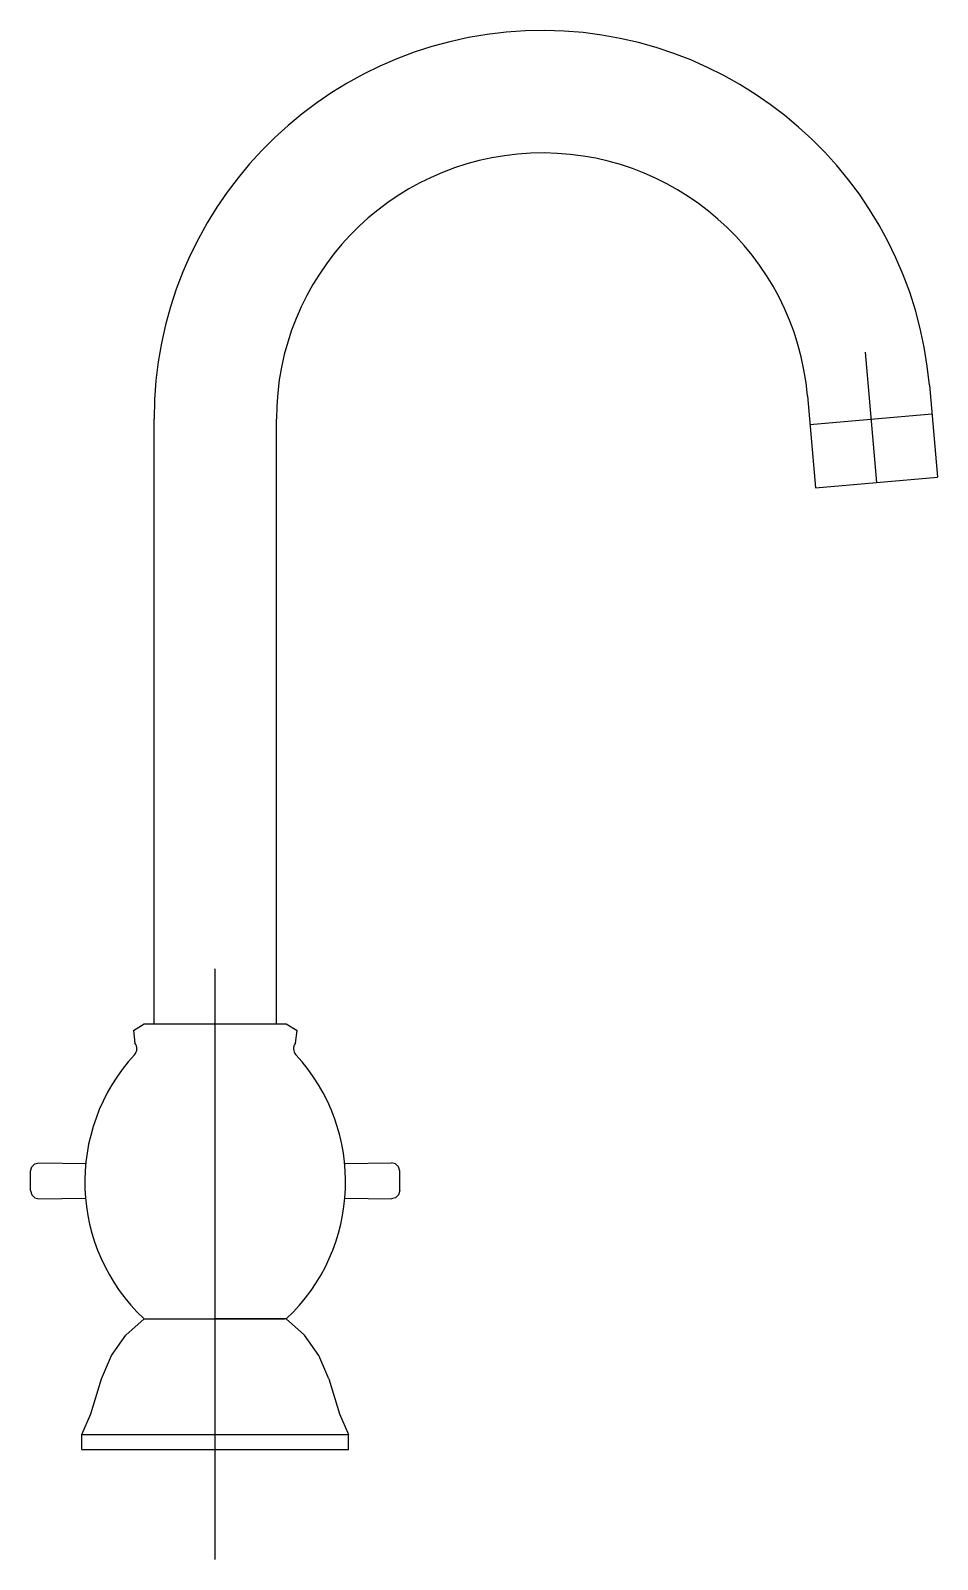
# Model space of a CAD drawing. Extents: x -529.626 to -529.472, y 0.736 to 0.995.
import ezdxf

# ---------------------------------------------------------------- set-up
doc = ezdxf.new("R2010")
doc.units = 0
doc.header["$LTSCALE"] = 0.2
doc.header["$MEASUREMENT"] = 0
doc.linetypes.add('AXES', pattern=[0.54, 0.3, -0.08, 0.08, -0.08])
doc.linetypes.add('CONTINU', pattern=[0])
doc.layers.get('0').update_dxf_attribs({"linetype": 'CONTINUOUS'})
doc.layers.add('DECA_EIXOS', color=5, linetype='AXES')

msp = doc.modelspace()

# ---------------------------------------------------------------- linework, layer by layer
at = {"linetype": 'CONTINU'}
for points in [[(-529.47342, 0.93496, 0.957284), (-529.60475, 0.92923)], [(-529.49407, 0.93316, 0.957291), (-529.58402, 0.92923)], [(-529.60805, 0.82162, 0.372087), (-529.60799, 0.82359)], [(-529.58078, 0.82359, 0.372087), (-529.58072, 0.82162)], [(-529.60805, 0.82162, 0.41143), (-529.60643, 0.77688)], [(-529.58234, 0.77688, 0.41143), (-529.58072, 0.82162)]]:
    msp.add_lwpolyline(points, format="xyb", dxfattribs=at)
for points in [[(-529.47342, 0.93496), (-529.47206, 0.91942)], [(-529.49407, 0.93316), (-529.49271, 0.91761)], [(-529.49365, 0.92832), (-529.473, 0.93013)], [(-529.60475, 0.82686), (-529.60475, 0.92923)], [(-529.58402, 0.82686), (-529.58402, 0.92923)], [(-529.49271, 0.91761), (-529.47206, 0.91942)], [(-529.60824, 0.82572), (-529.60643, 0.82686)], [(-529.60643, 0.82686), (-529.58234, 0.82686)], [(-529.58234, 0.82686), (-529.58053, 0.82572)], [(-529.60824, 0.82572), (-529.60799, 0.82359)], [(-529.58078, 0.82359), (-529.58053, 0.82572)], [(-529.62566, 0.8019), (-529.62545, 0.80263), (-529.62493, 0.80313), (-529.62424, 0.8033)], [(-529.62424, 0.8033), (-529.61631, 0.80321)], [(-529.57246, 0.80321), (-529.56454, 0.8033)], [(-529.56312, 0.8019), (-529.56332, 0.80263), (-529.56385, 0.80313), (-529.56454, 0.8033)], [(-529.62566, 0.79862), (-529.62566, 0.8019)], [(-529.56312, 0.79862), (-529.56312, 0.8019)], [(-529.62566, 0.79862), (-529.62545, 0.7979), (-529.62493, 0.79739), (-529.62424, 0.79722)], [(-529.62424, 0.79722), (-529.61635, 0.79731)], [(-529.57243, 0.79731), (-529.56454, 0.79722)], [(-529.56312, 0.79862), (-529.56332, 0.7979), (-529.56385, 0.79739), (-529.56454, 0.79722)], [(-529.61365, 0.76676), (-529.61195, 0.77071), (-529.6095, 0.77411), (-529.60643, 0.77688)], [(-529.60643, 0.77688), (-529.59439, 0.77688)], [(-529.6062, 0.77688), (-529.58258, 0.77688)], [(-529.58234, 0.77688), (-529.59439, 0.77688)], [(-529.57513, 0.76676), (-529.57683, 0.77071), (-529.57928, 0.77411), (-529.58234, 0.77688)], [(-529.61546, 0.76082), (-529.61365, 0.76676)], [(-529.57513, 0.76676), (-529.57331, 0.76082)], [(-529.61697, 0.75731), (-529.61546, 0.76082)], [(-529.57331, 0.76082), (-529.57181, 0.75731)], [(-529.61697, 0.7548), (-529.61697, 0.75731)], [(-529.61697, 0.75731), (-529.57181, 0.75731)], [(-529.57181, 0.7548), (-529.57181, 0.75731)], [(-529.61697, 0.7548), (-529.57181, 0.7548)]]:
    msp.add_lwpolyline(points, dxfattribs=at)
at = {"layer": 'DECA_EIXOS'}
for points in [[(-529.48432, 0.94058), (-529.48239, 0.91851)], [(-529.59439, 0.73617), (-529.59439, 0.92214)]]:
    msp.add_lwpolyline(points, dxfattribs=at)

doc.saveas('drawing.dxf')
